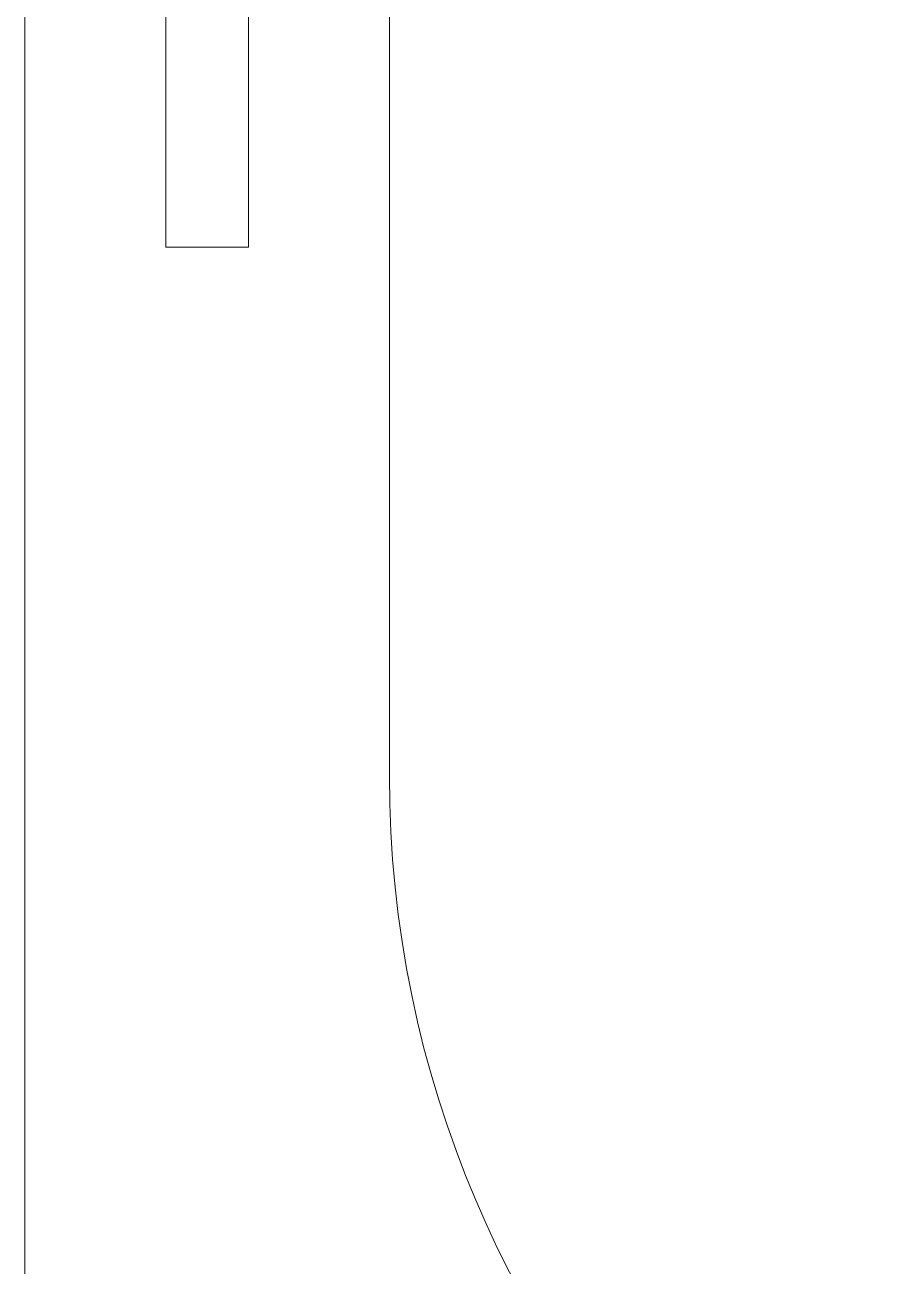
# Model space of a CAD drawing. Header units: millimetres. Extents: x -599 to 1818, y -719 to 408.
# Drawn here: x 349.33 to 372.99, y -172.46 to -138.39 of the extents above; entities that cross this region are included whole.
import ezdxf

# ---------------------------------------------------------------- set-up
doc = ezdxf.new("R2010")
doc.units = ezdxf.units.MM
doc.header["$MEASUREMENT"] = 0
doc.layers.add('Layer 1', color=7, linetype='Continuous')

msp = doc.modelspace()

# ---------------------------------------------------------------- linework, layer by layer
at = {"layer": 'Layer 1', "color": 250, "lineweight": 18}
for points, knots in [([(548.3318, -199), (548.3318, -199), (349.3318, -199), (349.3318, -199), (349.3318, -199), (349.3318, -199), (349.3318, 0), (349.3318, 0), (349.3318, 0), (349.3318, 0), (548.3318, 0), (548.3318, 0), (548.3318, 0), (548.3318, 0), (548.3318, -199), (548.3318, -199)], [0, 0, 0, 0, 0.2, 0.2, 0.2, 0.2, 0.4, 0.4, 0.4, 0.4, 0.6, 0.6, 0.6, 0.6, 1, 1, 1, 1]), ([(508.3317, -189), (508.3317, -189), (389.3319, -189), (389.3319, -189), (389.3319, -189), (372.8318, -189), (359.3319, -175.5), (359.3319, -159), (359.3319, -159), (359.3319, -159), (359.3319, -40.0001), (359.3319, -40.0001), (359.3319, -40.0001), (359.3319, -23.5001), (372.8318, -10.0001), (389.3319, -10.0001), (389.3319, -10.0001), (389.3319, -10.0001), (508.3317, -10.0001), (508.3317, -10.0001), (508.3317, -10.0001), (524.8318, -10.0001), (538.3318, -23.5001), (538.3318, -40.0001), (538.3318, -40.0001), (538.3318, -40.0001), (538.3318, -159), (538.3318, -159), (538.3318, -159), (538.3318, -175.5), (524.8318, -189), (508.3317, -189)], [0, 0, 0, 0, 0.1111111, 0.1111111, 0.1111111, 0.1111111, 0.2222222, 0.2222222, 0.2222222, 0.2222222, 0.3333333, 0.3333333, 0.3333333, 0.3333333, 0.4444444, 0.4444444, 0.4444444, 0.4444444, 0.5555556, 0.5555556, 0.5555556, 0.5555556, 0.6666667, 0.6666667, 0.6666667, 0.6666667, 0.7777778, 0.7777778, 0.7777778, 0.7777778, 1, 1, 1, 1]), ([(355.4682, -144.5), (355.4682, -144.5), (353.1955, -144.5), (353.1955, -144.5), (353.1955, -144.5), (353.1955, -144.5), (353.1955, -134.5), (353.1955, -134.5), (353.1955, -134.5), (353.1955, -134.5), (355.4682, -134.5), (355.4682, -134.5), (355.4682, -134.5), (355.4682, -134.5), (355.4682, -144.5), (355.4682, -144.5)], [0, 0, 0, 0, 0.2, 0.2, 0.2, 0.2, 0.4, 0.4, 0.4, 0.4, 0.6, 0.6, 0.6, 0.6, 1, 1, 1, 1])]:
    msp.add_open_spline(points, degree=3, knots=knots, dxfattribs=at)

doc.saveas('drawing.dxf')
